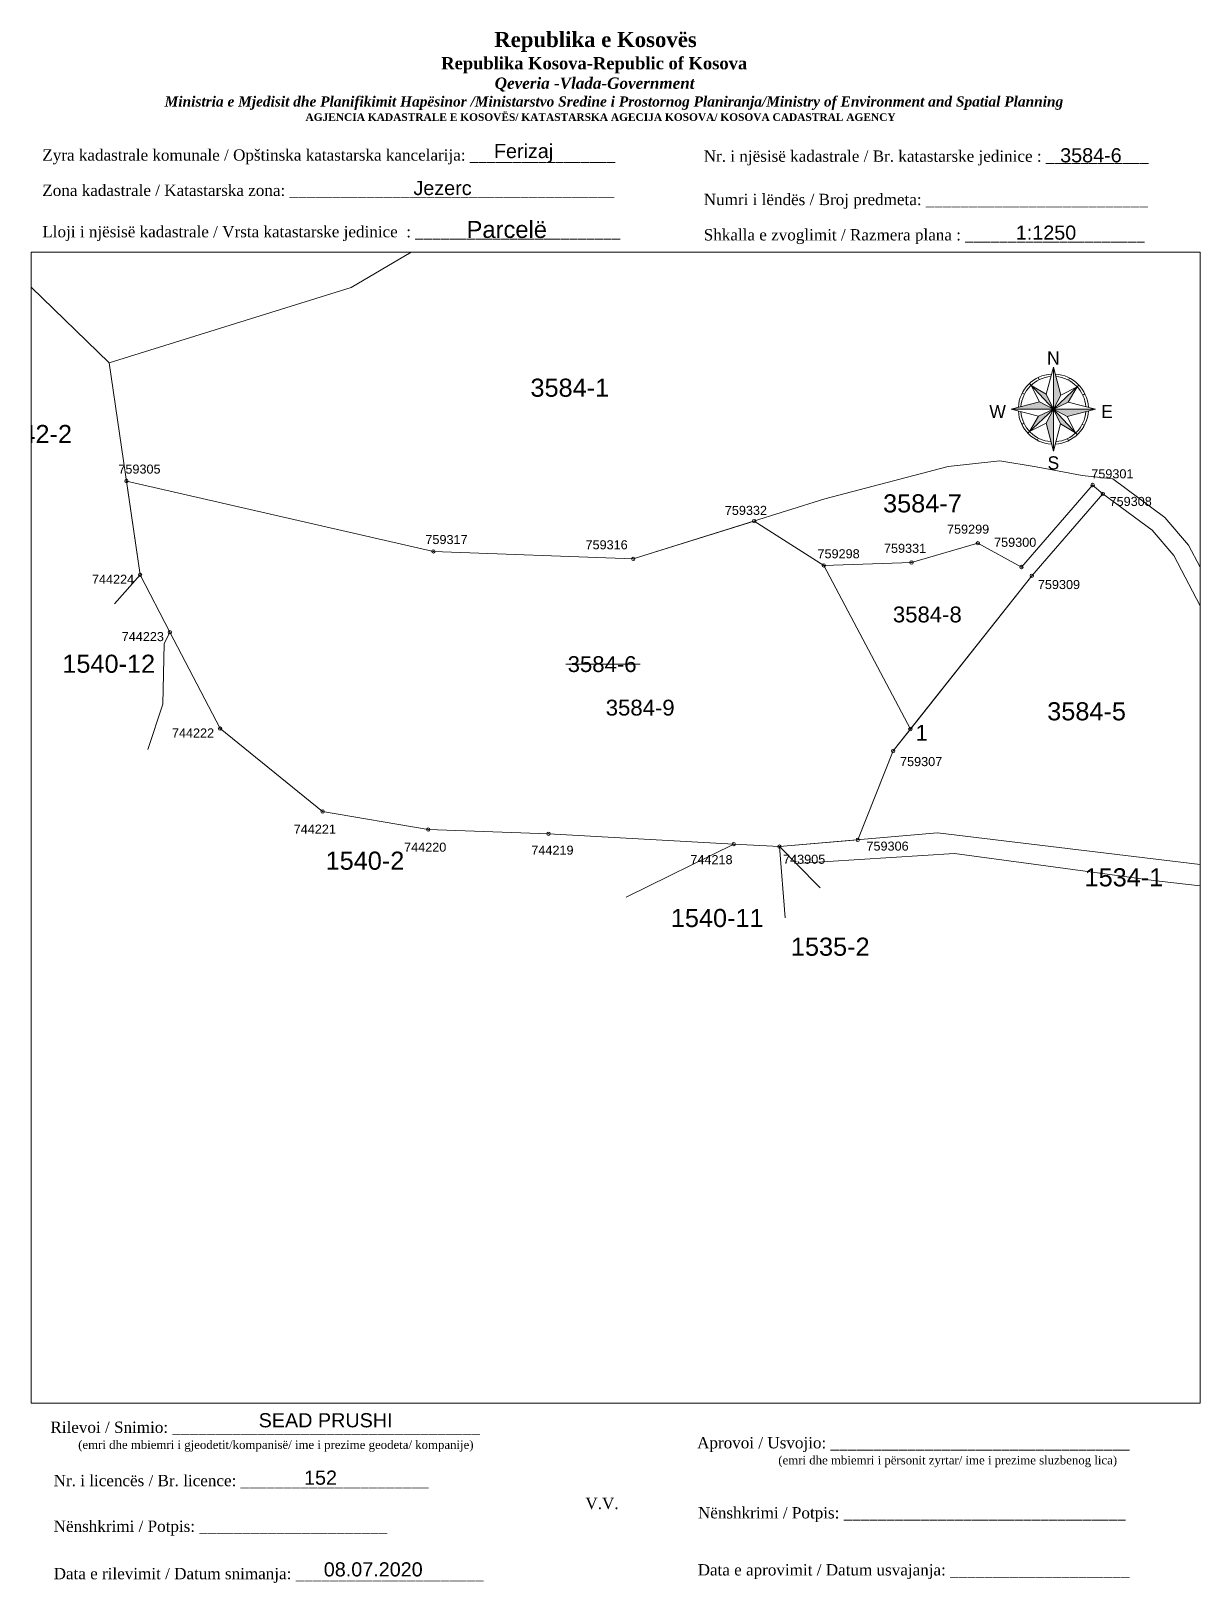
# Paper-space layout 'Manuali' of a CAD drawing. Header units: metres, sheet in millimetres. Extents: x 1 to 208, y 2 to 276.
# The model-space entities are those that its viewports show. They can reach past a viewport. Long polylines and large blocks are cut down to what shows.
import ezdxf
from ezdxf.enums import TextEntityAlignment as Align

# ---------------------------------------------------------------- set-up
doc = ezdxf.new("R2010")
doc.units = ezdxf.units.M
doc.header["$PDMODE"] = 32
doc.header["$PDSIZE"] = 0.75
doc.layers.get('0').update_dxf_attribs({"lineweight": 0})
for name, color, linetype, lineweight in [('Korniza e jashtme', 7, 'Continuous', 0), ('Ndarjet', 1, 'Continuous', 0), ('Nr e Pikave Gjeodezike te Parceles Baze', 7, 'Continuous', 0), ('Nr Parceles Baze', 7, 'Continuous', 0), ('Nr-Ri', 1, 'Continuous', 0), ('Parc-Re', 1, 'Continuous', 0), ('Parcela Baze', 7, 'Continuous', 0), ('Parcela_kojshi', 8, 'Continuous', 0), ('Pikat', 7, 'Continuous', 0), ('Pikat Ndarjes', 1, 'Continuous', 0)]:
    doc.layers.add(name, color=color, linetype=linetype, lineweight=lineweight)
doc.styles.add('North Arrow Text', font='BOD_R.TTF', dxfattribs={"height": 0.1})
doc.styles.get("Standard").update_dxf_attribs({"font": 'arial.ttf'})

# ---------------------------------------------------------------- blocks, each defined once
blk = doc.blocks.new('*U58')
at = {"linetype": 'ByBlock', "lineweight": -2}
h = blk.add_hatch(color=0, dxfattribs=at)
h.paths.add_polyline_path([(0, 293), (0, 0), (51, 97)])
h.paths.add_polyline_path([(165, 155), (0, 0), (103, 49)])
h.paths.add_polyline_path([(293, 0), (0, 0), (97, -51)])
h.paths.add_polyline_path([(0, 0), (49, -103), (155, -165)])
h.paths.add_polyline_path([(0, 0), (-51, -97), (0, -293)])
h.paths.add_polyline_path([(0, 0), (-103, -49), (-165, -155)])
h.paths.add_polyline_path([(-97, 51), (-293, 0), (0, 0)])
h.paths.add_polyline_path([(-49, 103), (-155, 165), (0, 0)])
at = {"color": 0, "linetype": 'ByBlock', "lineweight": -2}
for points in [[(-106, 220), (-98, 205)], [(0, 293), (-49, 103)], [(0, 293), (0, -293)], [(0, 293), (51, 97)], [(113, 216), (105, 201)], [(-216, 113), (-201, 105)], [(0, 0), (-167, 178)], [(-155, 165), (-97, 51)], [(-155, 165), (-49, 103)], [(0, 0), (178, 167)], [(165, 155), (51, 97)], [(165, 155), (103, 49)], [(-293, 0), (-97, 51)], [(293, 0), (-293, 0)], [(-293, 0), (-103, -49)], [(-97, 51), (0, 0)], [(-49, 103), (0, 0)], [(51, 97), (0, 0)], [(103, 49), (0, 0)], [(293, 0), (103, 49)], [(220, 106), (205, 98)], [(-220, -106), (-205, -98)], [(0, 0), (-178, -167)], [(-165, -155), (-103, -49)], [(-165, -155), (-51, -97)], [(-103, -49), (0, 0)], [(0, 0), (-51, -97)], [(0, -293), (-51, -97)], [(0, 0), (167, -178)], [(0, 0), (97, -51)], [(0, 0), (49, -103)], [(0, -293), (49, -103)], [(155, -165), (49, -103)], [(293, 0), (97, -51)], [(155, -165), (97, -51)], [(201, -105), (216, -113)], [(-105, -201), (-113, -216)], [(98, -205), (106, -220)]]:
    blk.add_lwpolyline(points, dxfattribs=at)
for radius, start, end in [(244, 92.9949, 177.0049), (227, 94.3434, 175.6565), (244, 2.9949, 87.0049), (227, 4.3434, 85.6565), (244, 182.9949, 267.0049), (227, 184.3434, 265.6565), (244, 272.9949, 357.0049), (227, 274.3434, 355.6565)]:
    blk.add_arc((0, 0), radius, start, end, dxfattribs=at)
at = {"color": 0, "linetype": 'ByBlock', "lineweight": -2, "style": 'North Arrow Text'}
for s, p in [('N', (0, 283)), ('W', (-388, -90)), ('E', (373, -90)), ('S', (0, -447))]:
    blk.add_text(s, height=91.3, rotation=359.9999, dxfattribs=at).set_placement(p, align=Align.BOTTOM_CENTER)

msp = doc.modelspace()

# ---------------------------------------------------------------- linework, layer by layer
at = {"color": 1, "flags": 128}
msp.add_lwpolyline([(7499976.26, 4691404.47), (7499992.67, 4691404.47)], dxfattribs=at)
at = {"layer": 'Ndarjet', "flags": 128}
msp.add_lwpolyline([(7500094.93, 4691442.07), (7500092.67, 4691444.03)], dxfattribs=at)
at = {"layer": 'Parc-Re', "flags": 128}
for points in [[(7500033.26, 4691426.27), (7500017.88, 4691436.07), (7499991.15, 4691427.71), (7499947.01, 4691429.36), (7499879.16, 4691444.92), (7499882.18, 4691424.18), (7499888.76, 4691411.52), (7499899.86, 4691390.23), (7499922.51, 4691371.91), (7499945.86, 4691367.92), (7499972.43, 4691367), (7500013.36, 4691364.72), (7500023.45, 4691364.16), (7500040.76, 4691365.66), (7500048.59, 4691385.29), (7500052.39, 4691390.08)], [(7500079.24, 4691424), (7500094.93, 4691442.07), (7500092.67, 4691444.03), (7500076.93, 4691425.92), (7500067.33, 4691431.16), (7500052.64, 4691426.92), (7500033.26, 4691426.27), (7500052.39, 4691390.08)]]:
    msp.add_lwpolyline(points, close=True, dxfattribs=at)
at = {"layer": 'Parcela Baze'}
msp.add_lwpolyline([(7500017.88, 4691436.07), (7500033.26, 4691426.27), (7500052.64, 4691426.92), (7500067.33, 4691431.16), (7500076.93, 4691425.92), (7500092.67, 4691444.03), (7500094.93, 4691442.07), (7500079.24, 4691424), (7500048.59, 4691385.29), (7500040.76, 4691365.66), (7500023.45, 4691364.16), (7500013.36, 4691364.72), (7499972.43, 4691367), (7499945.86, 4691367.92), (7499922.51, 4691371.91), (7499899.86, 4691390.23), (7499888.76, 4691411.52), (7499882.18, 4691424.18), (7499879.16, 4691444.92), (7499947.01, 4691429.36), (7499991.15, 4691427.71), (7500017.88, 4691436.07)], dxfattribs=at)
at = {"layer": 'Parcela_kojshi', "flags": 128}
for points in [[(7500137.69, 4691357.65), (7500058.42, 4691367.19), (7500023.45, 4691364.16), (7500013.36, 4691364.72), (7499972.43, 4691367), (7499945.86, 4691367.92), (7499922.51, 4691371.91), (7499899.86, 4691390.23), (7499888.76, 4691411.52), (7499882.18, 4691424.18), (7499875.36, 4691471.05), (7499928.79, 4691487.65), (7499987.9, 4691522.25)], [(7499879.16, 4691444.92), (7499947.01, 4691429.36), (7499991.15, 4691427.71), (7500033.51, 4691440.96), (7500060.76, 4691448.15), (7500072.14, 4691449.34), (7500080.2, 4691448.07), (7500090.35, 4691446.1), (7500097.13, 4691445.39), (7500108.65, 4691436.88), (7500113.85, 4691430.73), (7500123.63, 4691412.16), (7500125.3, 4691417.62)], [(7500156.7, 4691323.8), (7500169.77, 4691351.14), (7500151.6, 4691380.24), (7500131.68, 4691400.03), (7500119.99, 4691410.4), (7500110.61, 4691428.45), (7500105.81, 4691434.08), (7500094.93, 4691442.07), (7500079.24, 4691424), (7500048.59, 4691385.29), (7500040.76, 4691365.66)]]:
    msp.add_lwpolyline(points, dxfattribs=at)
at = {"layer": 'Parcela_kojshi', "linetype": 'Continuous'}
for points in [[(7499857.68, 4691488.13), (7499875.36, 4691471.05)], [(7499857.68, 4691488.13), (7499875.36, 4691471.05)], [(7499876.53, 4691417.78), (7499882.18, 4691424.18)], [(7499882.18, 4691424.18), (7499876.53, 4691417.78)], [(7499888.76, 4691411.52), (7499888.76, 4691411.52), (7499887.51, 4691408.93), (7499887.18, 4691395.65), (7499883.91, 4691385.61)], [(7499888.76, 4691411.52), (7499887.51, 4691408.93), (7499887.18, 4691395.65), (7499883.91, 4691385.61)], [(7499989.62, 4691352.98), (7499989.75, 4691353.04), (7500013.36, 4691364.72)], [(7500032.49, 4691355.05), (7500027.18, 4691360.4), (7500023.45, 4691364.16), (7500024.74, 4691348.42)], [(7500023.45, 4691364.16), (7500024.74, 4691348.42)], [(7499989.62, 4691352.98), (7499989.75, 4691353.04)]]:
    msp.add_lwpolyline(points, dxfattribs=at)
at = {"layer": 'Parcela_kojshi'}
msp.add_lwpolyline([(7500023.45, 4691364.16), (7500027.18, 4691360.4), (7500062.16, 4691362.62), (7500079.59, 4691360.26), (7500095.36, 4691358.13), (7500106.13, 4691356.69), (7500109.94, 4691356.24), (7500134.86, 4691353.34), (7500140.75, 4691343.9), (7500147.73, 4691331.67), (7500153.76, 4691320.32), (7500151.66, 4691285.96), (7500142.29, 4691284.62)], dxfattribs=at)
at = {"layer": 'Pikat'}
for p in [(7499879.16, 4691444.92), (7500092.67, 4691444.03), (7500094.93, 4691442.07), (7500017.88, 4691436.07), (7500067.33, 4691431.16), (7499947.01, 4691429.36), (7499991.15, 4691427.71), (7500052.64, 4691426.92), (7499882.18, 4691424.18), (7500076.93, 4691425.92), (7500079.24, 4691424), (7499888.76, 4691411.52), (7499899.86, 4691390.23), (7500048.59, 4691385.29), (7499922.51, 4691371.91), (7499945.86, 4691367.92), (7499972.43, 4691367), (7500013.36, 4691364.72), (7500040.76, 4691365.66), (7500023.45, 4691364.16)]:
    msp.add_point(p, dxfattribs=at)
at = {"layer": 'Pikat Ndarjes'}
for p in [(7500033.26, 4691426.27), (7500052.39, 4691390.08)]:
    msp.add_point(p, dxfattribs=at)

# ---------------------------------------------------------------- texts
at = {"layer": 'Nr e Pikave Gjeodezike te Parceles Baze'}
for s, p in [('759305', (7499877.38, 4691446.55)), ('759301', (7500092.37, 4691445.51)), ('759308', (7500096.41, 4691439.41)), ('759332', (7500011.39, 4691437.43)), ('759299', (7500060.49, 4691433.28)), ('759317', (7499945.23, 4691430.99)), ('759316', (7499980.61, 4691429.83)), ('759331', (7500046.56, 4691429.05)), ('759300', (7500070.89, 4691430.38)), ('744224', (7499871.54, 4691422.21)), ('759309', (7500080.57, 4691421.05)), ('744223', (7499878.12, 4691409.55)), ('744222', (7499889.22, 4691388.26)), ('759307', (7500050.11, 4691381.94)), ('744221', (7499916.13, 4691367.02)), ('744220', (7499940.52, 4691363.03)), ('759306', (7500042.69, 4691363.27)), ('744219', (7499968.64, 4691362.37)), ('744218', (7500003.78, 4691360.28)), ('743905', (7500024.26, 4691360.36))]:
    msp.add_text(s, height=2, dxfattribs=at).set_placement(p)
at = {"layer": 'Nr Parceles Baze'}
msp.add_text('3584-6', height=3.5, dxfattribs=at).set_placement((7499976.66, 4691402.72))
at = {"layer": 'Nr-Ri'}
for s, p in [('3584-8', (7500048.53, 4691413.69)), ('3584-9', (7499985.08, 4691393.11))]:
    msp.add_text(s, height=3.5, dxfattribs=at).set_placement(p)
at = {"layer": 'Parcela_kojshi', "char_height": 4, "attachment_point": 2}
for s, insert, width in [('3584-1', (7499977.14, 4691467.53), 10.8748), ('1542-2', (7499858.44, 4691457.3), 10.8748), ('3584-7', (7500055.06, 4691441.98), 10.8748), ('1540-12', (7499875.25, 4691406.55), 10.8748), ('3584-5', (7500091.33, 4691396.05), 10.8748), ('1540-2', (7499931.87, 4691363.05), 10.8748), ('1534-1', (7500099.58, 4691359.37), 10.8748), ('1540-11', (7500009.71, 4691350.39), 17.6825), ('1535-2', (7500034.69, 4691344.05), 17.6825)]:
    msp.add_mtext(s, dxfattribs=dict(at, insert=insert, width=width))
at = {"layer": 'Pikat Ndarjes'}
for s, height, p in [('759298', 2, (7500031.87, 4691427.85)), ('1', 3.5, (7500053.53, 4691387.55))]:
    msp.add_text(s, height=height, dxfattribs=at).set_placement(p)

psp = doc.layouts.new('Manuali')

# ---------------------------------------------------------------- block references
at = {"xscale": 0.0254, "yscale": 0.0254, "zscale": 0.0254}
psp.add_blockref('*U58', (181.71, 209.23), dxfattribs=at)

# ---------------------------------------------------------------- texts
for s, insert, char_height, width, attachment_point in [('\\pi77.297;{\\fBook Antiqua|b1|i0|c0|p18;\\H1.333x;Republika e Kosovës\\fTimes New Roman|b1|i0|c0|p18;\\P\\pi67.927;\\fBook Antiqua|b1|i0|c0|p18;\\H0.8125x;Republika Kosova-Republic of Kosova\\fTimes New Roman|b1|i0|c0|p18;\\P\\pi77.378;\\fBook Antiqua|b1|i1|c0|p18;\\H0.9233x;Qeveria -Vlada-Government \\P\\pi13.032,l6,t23.033;\\fTimes New Roman|b1|i1|c0|p18;\\H0.9x;Ministria e Mjedisit dhe Planifikimit Hapësinor /Ministarstvo Sredine i Prostornog Planiranja/Ministry of Environment and Spatial Planning\\P\\pi43.931,l0,tz;\\fBook Antiqua|b1|i0|c0|p18;\\H0.7406x;AGJENCIA KADASTRALE E KOSOVËS/ KATASTARSKA AGECIJA KOSOVA/ KOSOVA CADASTRAL AGENCY}', (5.57, 275.89), 2, 191.8237, 1), ('{\\fTimes New Roman|b0|i0|c0|p18;Zyra kadastrale komunale / Opštinska katastarska kancelarija: _________________}', (2.98, 255.14), 2, 100.6873, 1), ('Ferizaj', (88.05, 254.47), 2.5, 9.9735, 5), ('{\\fTimes New Roman|b0|i0|c0|p18;Nr. i njësisë kadastrale / Br. katastarske jedinice : ____________}', (119.91, 254.94), 2, 79.9484, 1), ('3584-6', (188.35, 254.07), 2.5, 9.6047, 5), ('{\\fTimes New Roman|b0|i0|c0|p18;Zona kadastrale / Katastarska zona: ______________________________________}', (2.98, 248.91), 2, 100.6873, 1), ('Jezerc', (73.73, 248.29), 2.5, 41.1507, 5), ('{\\fTimes New Roman|b0|i0|c0|p18;Numri i lëndës / Broj predmeta: __________________________}', (119.91, 247.28), 2, 79.9484, 1), ('{\\fTimes New Roman|b0|i0|c0|p18;Lloji i njësisë kadastrale / Vrsta katastarske jedinice  : ________________________}', (2.98, 241.59), 2, 100.6873, 1), ('Parcelë', (85.09, 240.96), 3, 12.7738, 5), ('1:1250', (180.41, 240.41), 2.5, 10.1784, 5), ('{\\fTimes New Roman|b0|i0|c0|p18;Shkalla e zvoglimit / Razmera plana : _____________________}', (119.91, 241.04), 2, 79.9484, 1), ('{\\fTimes New Roman|b0|i0|c0|p18;Rilevoi / Snimio: ____________________________________\\P     \\H0.75x;(emri dhe mbiemri i gjeodetit/kompanisë/ ime i prezime geodeta/ kompanije)}', (42.38, 27.65), 2, 74.7958, 5), ('SEAD PRUSHI', (53.06, 30.53), 2.5, 27.1816, 5), ('{\\fTimes New Roman|b0|i0|c0|p18; Aprovoi / Usvojio: ___________________________________\\P                    \\H0.75x;(emri dhe mbiemri i përsonit zyrtar/ ime i prezime sluzbenog lica)}', (117.98, 27.58), 2, 83.344, 1), ('{\\fTimes New Roman|b0|i0|c0|p18;Nr. i licencës / Br. licence: ______________________\\P                                }', (4.98, 20.89), 2, 83.344, 1), ('152', (52.16, 20.39), 2.5, 5.3971, 5), ('{\\fTimes New Roman|b0|i0|c0|p18;V.V.                                 }', (101.92, 15.84), 2, 5.7076, 5), ('{\\fTimes New Roman|b0|i0|c0|p18; Nënshkrimi / Potpis: _________________________________}', (118.12, 15.2), 2, 83.344, 1), ('{\\fTimes New Roman|b0|i0|c0|p18;Nënshkrimi / Potpis: ______________________\\P                                 }', (4.98, 12.82), 2, 83.344, 1), ('{\\fTimes New Roman|b0|i0|c0|p18;Data e rilevimit / Datum snimanja: ______________________\\P                                 }', (4.98, 4.45), 2, 83.344, 1), ('08.07.2020', (61.48, 4.18), 2.5, 21.186, 5), ('{\\fTimes New Roman|b0|i0|c0|p18; Data e aprovimit / Datum usvajanja: _____________________}', (118.07, 5.12), 2, 83.344, 1)]:
    psp.add_mtext(s, dxfattribs=dict(insert=insert, char_height=char_height, width=width, attachment_point=attachment_point))

# ---------------------------------------------------------------- viewports
at = {"layer": 'Korniza e jashtme', "view_target_point": (7499988.63, 4691404.38), "view_twist_angle": 360}
psp.add_viewport(center=(104.31, 135.25), size=(206.65, 203.4046), view_center_point=(-1.39, -36.06), view_height=254.2557, dxfattribs=at)

doc.saveas('drawing.dxf')
